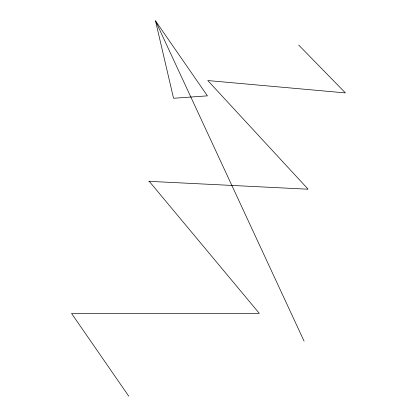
<?xml version="1.0" encoding="UTF-8"?>
<svg xmlns="http://www.w3.org/2000/svg" width="417" height="417" viewBox="0 0 417 417"><rect width="100%" height="100%" fill="white"/><g stroke="black" fill="none" stroke-linecap="round" stroke-linejoin="round"><path stroke-width="0.63" d="M148.853 181.322L307.809 189.198M298.734 45.119L345.427 92.913L207.791 80.554L307.902 188.948M149.01 181.061L259.296 313.355L71.573 313.464L128.728 396.15M155.494 20.85L207.416 95.853L173.55 98.266L155.494 20.85L304.097 341.189"/></g></svg>
